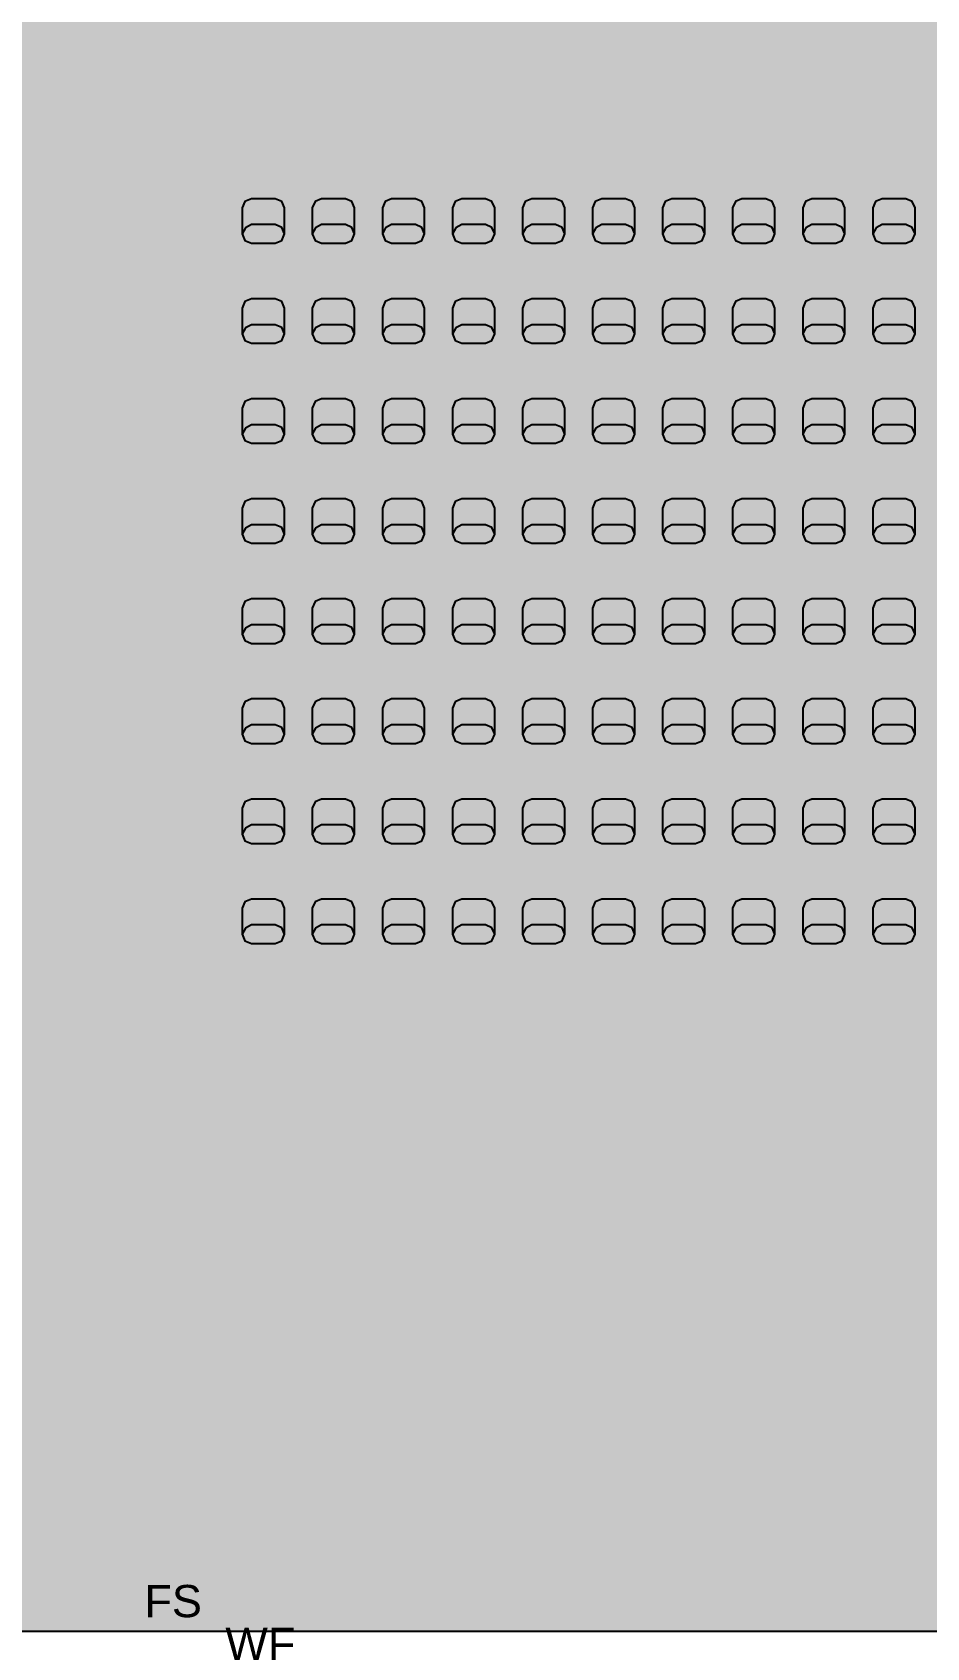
# Model space of a CAD drawing. Header units: feet. Extents: x 280 to 544, y 563 to 815.
# Drawn here: x 399.4 to 431.6, y 592.1 to 650.3 of the extents above; entities that cross this region are included whole.
import ezdxf
from ezdxf.enums import TextEntityAlignment as Align

# ---------------------------------------------------------------- set-up
doc = ezdxf.new("R2010")
doc.units = ezdxf.units.FT
doc.header["$MEASUREMENT"] = 0
for name, color, linetype in [('Background', 7, 'Continuous'), ('Building', 7, 'Continuous'), ('Layer 1', 7, 'Continuous')]:
    doc.layers.add(name, color=color, linetype=linetype)
doc.styles.add('Arial', font='Arial.ttf')

msp = doc.modelspace()

# ---------------------------------------------------------------- hatches: boundary and pattern name
at = {"layer": 'Background', "lineweight": 0, "true_color": 0xe6e6e6, "transparency": 33554687}
h = msp.add_hatch(color=254, dxfattribs=at)
h.dxf.hatch_style = 1
h.paths.add_polyline_path([(491.791, 760.881), (310.541, 760.881), (310.541, 592.714), (491.791, 592.714)])

# ---------------------------------------------------------------- linework, layer by layer
at = {"layer": 'Background', "color": 254, "lineweight": 0, "true_color": 0xe6e6e6, "transparency": 33554687}
msp.add_lwpolyline([(491.791, 760.881), (310.541, 760.881), (310.541, 592.714), (491.791, 592.714)], close=True, dxfattribs=at)
at = {"layer": 'Background', "color": 254, "lineweight": 25, "true_color": 0xe6e6e6}
msp.add_lwpolyline([(491.791, 760.881), (310.541, 760.881), (310.541, 592.714), (491.791, 592.714)], close=True, dxfattribs=at)
at = {"layer": 'Layer 1', "color": 18, "lineweight": 25, "true_color": 0x000000}
for points in [[(408.477, 642.997), (408.477, 643.931), (408.38, 644.166), (408.144, 644.264), (407.29, 644.264), (407.054, 644.166), (406.957, 643.931), (406.957, 642.997), (407.054, 642.762), (407.29, 642.664), (408.144, 642.664), (408.38, 642.762), (408.477, 642.997), (408.38, 643.233), (408.144, 643.331), (407.29, 643.331), (407.074, 643.213), (406.957, 642.997)], [(410.998, 642.997), (410.998, 643.931), (410.901, 644.166), (410.665, 644.264), (409.811, 644.264), (409.575, 644.166), (409.477, 643.931), (409.477, 642.997), (409.575, 642.762), (409.811, 642.664), (410.665, 642.664), (410.901, 642.762), (410.998, 642.997), (410.901, 643.233), (410.665, 643.331), (409.811, 643.331), (409.595, 643.213), (409.477, 642.997)], [(413.519, 642.997), (413.519, 643.931), (413.421, 644.166), (413.186, 644.264), (412.331, 644.264), (412.096, 644.166), (411.998, 643.931), (411.998, 642.997), (412.096, 642.762), (412.331, 642.664), (413.186, 642.664), (413.421, 642.762), (413.519, 642.997), (413.421, 643.233), (413.186, 643.331), (412.331, 643.331), (412.116, 643.213), (411.998, 642.997)], [(416.04, 642.997), (416.04, 643.931), (415.942, 644.166), (415.706, 644.264), (414.852, 644.264), (414.616, 644.166), (414.519, 643.931), (414.519, 642.997), (414.616, 642.762), (414.852, 642.664), (415.706, 642.664), (415.942, 642.762), (416.04, 642.997), (415.942, 643.233), (415.706, 643.331), (414.852, 643.331), (414.637, 643.213), (414.519, 642.997)], [(418.56, 642.997), (418.56, 643.931), (418.463, 644.166), (418.227, 644.264), (417.373, 644.264), (417.137, 644.166), (417.04, 643.931), (417.04, 642.997), (417.137, 642.762), (417.373, 642.664), (418.227, 642.664), (418.463, 642.762), (418.56, 642.997), (418.463, 643.233), (418.227, 643.331), (417.373, 643.331), (417.157, 643.213), (417.04, 642.997)], [(421.081, 642.997), (421.081, 643.931), (420.984, 644.166), (420.748, 644.264), (419.894, 644.264), (419.658, 644.166), (419.56, 643.931), (419.56, 642.997), (419.658, 642.762), (419.894, 642.664), (420.748, 642.664), (420.984, 642.762), (421.081, 642.997), (420.984, 643.233), (420.748, 643.331), (419.894, 643.331), (419.678, 643.213), (419.56, 642.997)], [(423.602, 642.997), (423.602, 643.931), (423.505, 644.166), (423.269, 644.264), (422.415, 644.264), (422.179, 644.166), (422.081, 643.931), (422.081, 642.997), (422.179, 642.762), (422.415, 642.664), (423.269, 642.664), (423.505, 642.762), (423.602, 642.997), (423.505, 643.233), (423.269, 643.331), (422.415, 643.331), (422.199, 643.213), (422.081, 642.997)], [(426.123, 642.997), (426.123, 643.931), (426.025, 644.166), (425.79, 644.264), (424.935, 644.264), (424.7, 644.166), (424.602, 643.931), (424.602, 642.997), (424.7, 642.762), (424.935, 642.664), (425.79, 642.664), (426.025, 642.762), (426.123, 642.997), (426.025, 643.233), (425.79, 643.331), (424.935, 643.331), (424.72, 643.213), (424.602, 642.997)], [(428.644, 642.997), (428.644, 643.931), (428.546, 644.166), (428.31, 644.264), (427.456, 644.264), (427.221, 644.166), (427.123, 643.931), (427.123, 642.997), (427.221, 642.762), (427.456, 642.664), (428.31, 642.664), (428.546, 642.762), (428.644, 642.997), (428.546, 643.233), (428.31, 643.331), (427.456, 643.331), (427.24, 643.213), (427.123, 642.997)], [(431.164, 642.997), (431.164, 643.931), (431.067, 644.166), (430.831, 644.264), (429.977, 644.264), (429.741, 644.166), (429.644, 643.931), (429.644, 642.997), (429.741, 642.762), (429.977, 642.664), (430.831, 642.664), (431.067, 642.762), (431.164, 642.997), (431.067, 643.233), (430.831, 643.331), (429.977, 643.331), (429.761, 643.213), (429.644, 642.997)], [(408.477, 639.397), (408.477, 640.331), (408.38, 640.566), (408.144, 640.664), (407.29, 640.664), (407.054, 640.566), (406.957, 640.331), (406.957, 639.397), (407.054, 639.162), (407.29, 639.064), (408.144, 639.064), (408.38, 639.162), (408.477, 639.397), (408.38, 639.633), (408.144, 639.731), (407.29, 639.731), (407.074, 639.613), (406.957, 639.397)], [(410.998, 639.397), (410.998, 640.331), (410.901, 640.566), (410.665, 640.664), (409.811, 640.664), (409.575, 640.566), (409.477, 640.331), (409.477, 639.397), (409.575, 639.162), (409.811, 639.064), (410.665, 639.064), (410.901, 639.162), (410.998, 639.397), (410.901, 639.633), (410.665, 639.731), (409.811, 639.731), (409.595, 639.613), (409.477, 639.397)], [(413.519, 639.397), (413.519, 640.331), (413.421, 640.566), (413.186, 640.664), (412.331, 640.664), (412.096, 640.566), (411.998, 640.331), (411.998, 639.397), (412.096, 639.162), (412.331, 639.064), (413.186, 639.064), (413.421, 639.162), (413.519, 639.397), (413.421, 639.633), (413.186, 639.731), (412.331, 639.731), (412.116, 639.613), (411.998, 639.397)], [(416.04, 639.397), (416.04, 640.331), (415.942, 640.566), (415.706, 640.664), (414.852, 640.664), (414.616, 640.566), (414.519, 640.331), (414.519, 639.397), (414.616, 639.162), (414.852, 639.064), (415.706, 639.064), (415.942, 639.162), (416.04, 639.397), (415.942, 639.633), (415.706, 639.731), (414.852, 639.731), (414.637, 639.613), (414.519, 639.397)], [(418.56, 639.397), (418.56, 640.331), (418.463, 640.566), (418.227, 640.664), (417.373, 640.664), (417.137, 640.566), (417.04, 640.331), (417.04, 639.397), (417.137, 639.162), (417.373, 639.064), (418.227, 639.064), (418.463, 639.162), (418.56, 639.397), (418.463, 639.633), (418.227, 639.731), (417.373, 639.731), (417.157, 639.613), (417.04, 639.397)], [(421.081, 639.397), (421.081, 640.331), (420.984, 640.566), (420.748, 640.664), (419.894, 640.664), (419.658, 640.566), (419.56, 640.331), (419.56, 639.397), (419.658, 639.162), (419.894, 639.064), (420.748, 639.064), (420.984, 639.162), (421.081, 639.397), (420.984, 639.633), (420.748, 639.731), (419.894, 639.731), (419.678, 639.613), (419.56, 639.397)], [(423.602, 639.397), (423.602, 640.331), (423.505, 640.566), (423.269, 640.664), (422.415, 640.664), (422.179, 640.566), (422.081, 640.331), (422.081, 639.397), (422.179, 639.162), (422.415, 639.064), (423.269, 639.064), (423.505, 639.162), (423.602, 639.397), (423.505, 639.633), (423.269, 639.731), (422.415, 639.731), (422.199, 639.613), (422.081, 639.397)], [(426.123, 639.397), (426.123, 640.331), (426.025, 640.566), (425.79, 640.664), (424.935, 640.664), (424.7, 640.566), (424.602, 640.331), (424.602, 639.397), (424.7, 639.162), (424.935, 639.064), (425.79, 639.064), (426.025, 639.162), (426.123, 639.397), (426.025, 639.633), (425.79, 639.731), (424.935, 639.731), (424.72, 639.613), (424.602, 639.397)], [(428.644, 639.397), (428.644, 640.331), (428.546, 640.566), (428.31, 640.664), (427.456, 640.664), (427.221, 640.566), (427.123, 640.331), (427.123, 639.397), (427.221, 639.162), (427.456, 639.064), (428.31, 639.064), (428.546, 639.162), (428.644, 639.397), (428.546, 639.633), (428.31, 639.731), (427.456, 639.731), (427.24, 639.613), (427.123, 639.397)], [(431.164, 639.397), (431.164, 640.331), (431.067, 640.566), (430.831, 640.664), (429.977, 640.664), (429.741, 640.566), (429.644, 640.331), (429.644, 639.397), (429.741, 639.162), (429.977, 639.064), (430.831, 639.064), (431.067, 639.162), (431.164, 639.397), (431.067, 639.633), (430.831, 639.731), (429.977, 639.731), (429.761, 639.613), (429.644, 639.397)], [(408.477, 635.797), (408.477, 636.731), (408.38, 636.966), (408.144, 637.064), (407.29, 637.064), (407.054, 636.966), (406.957, 636.731), (406.957, 635.797), (407.054, 635.562), (407.29, 635.464), (408.144, 635.464), (408.38, 635.562), (408.477, 635.797), (408.38, 636.033), (408.144, 636.131), (407.29, 636.131), (407.074, 636.013), (406.957, 635.797)], [(410.998, 635.797), (410.998, 636.731), (410.901, 636.966), (410.665, 637.064), (409.811, 637.064), (409.575, 636.966), (409.477, 636.731), (409.477, 635.797), (409.575, 635.562), (409.811, 635.464), (410.665, 635.464), (410.901, 635.562), (410.998, 635.797), (410.901, 636.033), (410.665, 636.131), (409.811, 636.131), (409.595, 636.013), (409.477, 635.797)], [(413.519, 635.797), (413.519, 636.731), (413.421, 636.966), (413.186, 637.064), (412.331, 637.064), (412.096, 636.966), (411.998, 636.731), (411.998, 635.797), (412.096, 635.562), (412.331, 635.464), (413.186, 635.464), (413.421, 635.562), (413.519, 635.797), (413.421, 636.033), (413.186, 636.131), (412.331, 636.131), (412.116, 636.013), (411.998, 635.797)], [(416.04, 635.797), (416.04, 636.731), (415.942, 636.966), (415.706, 637.064), (414.852, 637.064), (414.616, 636.966), (414.519, 636.731), (414.519, 635.797), (414.616, 635.562), (414.852, 635.464), (415.706, 635.464), (415.942, 635.562), (416.04, 635.797), (415.942, 636.033), (415.706, 636.131), (414.852, 636.131), (414.637, 636.013), (414.519, 635.797)], [(418.56, 635.797), (418.56, 636.731), (418.463, 636.966), (418.227, 637.064), (417.373, 637.064), (417.137, 636.966), (417.04, 636.731), (417.04, 635.797), (417.137, 635.562), (417.373, 635.464), (418.227, 635.464), (418.463, 635.562), (418.56, 635.797), (418.463, 636.033), (418.227, 636.131), (417.373, 636.131), (417.157, 636.013), (417.04, 635.797)], [(421.081, 635.797), (421.081, 636.731), (420.984, 636.966), (420.748, 637.064), (419.894, 637.064), (419.658, 636.966), (419.56, 636.731), (419.56, 635.797), (419.658, 635.562), (419.894, 635.464), (420.748, 635.464), (420.984, 635.562), (421.081, 635.797), (420.984, 636.033), (420.748, 636.131), (419.894, 636.131), (419.678, 636.013), (419.56, 635.797)], [(423.602, 635.797), (423.602, 636.731), (423.505, 636.966), (423.269, 637.064), (422.415, 637.064), (422.179, 636.966), (422.081, 636.731), (422.081, 635.797), (422.179, 635.562), (422.415, 635.464), (423.269, 635.464), (423.505, 635.562), (423.602, 635.797), (423.505, 636.033), (423.269, 636.131), (422.415, 636.131), (422.199, 636.013), (422.081, 635.797)], [(426.123, 635.797), (426.123, 636.731), (426.025, 636.966), (425.79, 637.064), (424.935, 637.064), (424.7, 636.966), (424.602, 636.731), (424.602, 635.797), (424.7, 635.562), (424.935, 635.464), (425.79, 635.464), (426.025, 635.562), (426.123, 635.797), (426.025, 636.033), (425.79, 636.131), (424.935, 636.131), (424.72, 636.013), (424.602, 635.797)], [(428.644, 635.797), (428.644, 636.731), (428.546, 636.966), (428.31, 637.064), (427.456, 637.064), (427.221, 636.966), (427.123, 636.731), (427.123, 635.797), (427.221, 635.562), (427.456, 635.464), (428.31, 635.464), (428.546, 635.562), (428.644, 635.797), (428.546, 636.033), (428.31, 636.131), (427.456, 636.131), (427.24, 636.013), (427.123, 635.797)], [(431.164, 635.797), (431.164, 636.731), (431.067, 636.966), (430.831, 637.064), (429.977, 637.064), (429.741, 636.966), (429.644, 636.731), (429.644, 635.797), (429.741, 635.562), (429.977, 635.464), (430.831, 635.464), (431.067, 635.562), (431.164, 635.797), (431.067, 636.033), (430.831, 636.131), (429.977, 636.131), (429.761, 636.013), (429.644, 635.797)], [(408.477, 632.197), (408.477, 633.131), (408.38, 633.366), (408.144, 633.464), (407.29, 633.464), (407.054, 633.366), (406.957, 633.131), (406.957, 632.197), (407.054, 631.962), (407.29, 631.864), (408.144, 631.864), (408.38, 631.962), (408.477, 632.197), (408.38, 632.433), (408.144, 632.531), (407.29, 632.531), (407.074, 632.413), (406.957, 632.197)], [(410.998, 632.197), (410.998, 633.131), (410.901, 633.366), (410.665, 633.464), (409.811, 633.464), (409.575, 633.366), (409.477, 633.131), (409.477, 632.197), (409.575, 631.962), (409.811, 631.864), (410.665, 631.864), (410.901, 631.962), (410.998, 632.197), (410.901, 632.433), (410.665, 632.531), (409.811, 632.531), (409.595, 632.413), (409.477, 632.197)], [(413.519, 632.197), (413.519, 633.131), (413.421, 633.366), (413.186, 633.464), (412.331, 633.464), (412.096, 633.366), (411.998, 633.131), (411.998, 632.197), (412.096, 631.962), (412.331, 631.864), (413.186, 631.864), (413.421, 631.962), (413.519, 632.197), (413.421, 632.433), (413.186, 632.531), (412.331, 632.531), (412.116, 632.413), (411.998, 632.197)], [(416.04, 632.197), (416.04, 633.131), (415.942, 633.366), (415.706, 633.464), (414.852, 633.464), (414.616, 633.366), (414.519, 633.131), (414.519, 632.197), (414.616, 631.962), (414.852, 631.864), (415.706, 631.864), (415.942, 631.962), (416.04, 632.197), (415.942, 632.433), (415.706, 632.531), (414.852, 632.531), (414.637, 632.413), (414.519, 632.197)], [(418.56, 632.197), (418.56, 633.131), (418.463, 633.366), (418.227, 633.464), (417.373, 633.464), (417.137, 633.366), (417.04, 633.131), (417.04, 632.197), (417.137, 631.962), (417.373, 631.864), (418.227, 631.864), (418.463, 631.962), (418.56, 632.197), (418.463, 632.433), (418.227, 632.531), (417.373, 632.531), (417.157, 632.413), (417.04, 632.197)], [(421.081, 632.197), (421.081, 633.131), (420.984, 633.366), (420.748, 633.464), (419.894, 633.464), (419.658, 633.366), (419.56, 633.131), (419.56, 632.197), (419.658, 631.962), (419.894, 631.864), (420.748, 631.864), (420.984, 631.962), (421.081, 632.197), (420.984, 632.433), (420.748, 632.531), (419.894, 632.531), (419.678, 632.413), (419.56, 632.197)], [(423.602, 632.197), (423.602, 633.131), (423.505, 633.366), (423.269, 633.464), (422.415, 633.464), (422.179, 633.366), (422.081, 633.131), (422.081, 632.197), (422.179, 631.962), (422.415, 631.864), (423.269, 631.864), (423.505, 631.962), (423.602, 632.197), (423.505, 632.433), (423.269, 632.531), (422.415, 632.531), (422.199, 632.413), (422.081, 632.197)], [(426.123, 632.197), (426.123, 633.131), (426.025, 633.366), (425.79, 633.464), (424.935, 633.464), (424.7, 633.366), (424.602, 633.131), (424.602, 632.197), (424.7, 631.962), (424.935, 631.864), (425.79, 631.864), (426.025, 631.962), (426.123, 632.197), (426.025, 632.433), (425.79, 632.531), (424.935, 632.531), (424.72, 632.413), (424.602, 632.197)], [(428.644, 632.197), (428.644, 633.131), (428.546, 633.366), (428.31, 633.464), (427.456, 633.464), (427.221, 633.366), (427.123, 633.131), (427.123, 632.197), (427.221, 631.962), (427.456, 631.864), (428.31, 631.864), (428.546, 631.962), (428.644, 632.197), (428.546, 632.433), (428.31, 632.531), (427.456, 632.531), (427.24, 632.413), (427.123, 632.197)], [(431.164, 632.197), (431.164, 633.131), (431.067, 633.366), (430.831, 633.464), (429.977, 633.464), (429.741, 633.366), (429.644, 633.131), (429.644, 632.197), (429.741, 631.962), (429.977, 631.864), (430.831, 631.864), (431.067, 631.962), (431.164, 632.197), (431.067, 632.433), (430.831, 632.531), (429.977, 632.531), (429.761, 632.413), (429.644, 632.197)], [(408.477, 628.597), (408.477, 629.531), (408.38, 629.766), (408.144, 629.864), (407.29, 629.864), (407.054, 629.766), (406.957, 629.531), (406.957, 628.597), (407.054, 628.362), (407.29, 628.264), (408.144, 628.264), (408.38, 628.362), (408.477, 628.597), (408.38, 628.833), (408.144, 628.931), (407.29, 628.931), (407.074, 628.813), (406.957, 628.597)], [(410.998, 628.597), (410.998, 629.531), (410.901, 629.766), (410.665, 629.864), (409.811, 629.864), (409.575, 629.766), (409.477, 629.531), (409.477, 628.597), (409.575, 628.362), (409.811, 628.264), (410.665, 628.264), (410.901, 628.362), (410.998, 628.597), (410.901, 628.833), (410.665, 628.931), (409.811, 628.931), (409.595, 628.813), (409.477, 628.597)], [(413.519, 628.597), (413.519, 629.531), (413.421, 629.766), (413.186, 629.864), (412.331, 629.864), (412.096, 629.766), (411.998, 629.531), (411.998, 628.597), (412.096, 628.362), (412.331, 628.264), (413.186, 628.264), (413.421, 628.362), (413.519, 628.597), (413.421, 628.833), (413.186, 628.931), (412.331, 628.931), (412.116, 628.813), (411.998, 628.597)], [(416.04, 628.597), (416.04, 629.531), (415.942, 629.766), (415.706, 629.864), (414.852, 629.864), (414.616, 629.766), (414.519, 629.531), (414.519, 628.597), (414.616, 628.362), (414.852, 628.264), (415.706, 628.264), (415.942, 628.362), (416.04, 628.597), (415.942, 628.833), (415.706, 628.931), (414.852, 628.931), (414.637, 628.813), (414.519, 628.597)], [(418.56, 628.597), (418.56, 629.531), (418.463, 629.766), (418.227, 629.864), (417.373, 629.864), (417.137, 629.766), (417.04, 629.531), (417.04, 628.597), (417.137, 628.362), (417.373, 628.264), (418.227, 628.264), (418.463, 628.362), (418.56, 628.597), (418.463, 628.833), (418.227, 628.931), (417.373, 628.931), (417.157, 628.813), (417.04, 628.597)], [(421.081, 628.597), (421.081, 629.531), (420.984, 629.766), (420.748, 629.864), (419.894, 629.864), (419.658, 629.766), (419.56, 629.531), (419.56, 628.597), (419.658, 628.362), (419.894, 628.264), (420.748, 628.264), (420.984, 628.362), (421.081, 628.597), (420.984, 628.833), (420.748, 628.931), (419.894, 628.931), (419.678, 628.813), (419.56, 628.597)], [(423.602, 628.597), (423.602, 629.531), (423.505, 629.766), (423.269, 629.864), (422.415, 629.864), (422.179, 629.766), (422.081, 629.531), (422.081, 628.597), (422.179, 628.362), (422.415, 628.264), (423.269, 628.264), (423.505, 628.362), (423.602, 628.597), (423.505, 628.833), (423.269, 628.931), (422.415, 628.931), (422.199, 628.813), (422.081, 628.597)], [(426.123, 628.597), (426.123, 629.531), (426.025, 629.766), (425.79, 629.864), (424.935, 629.864), (424.7, 629.766), (424.602, 629.531), (424.602, 628.597), (424.7, 628.362), (424.935, 628.264), (425.79, 628.264), (426.025, 628.362), (426.123, 628.597), (426.025, 628.833), (425.79, 628.931), (424.935, 628.931), (424.72, 628.813), (424.602, 628.597)], [(428.644, 628.597), (428.644, 629.531), (428.546, 629.766), (428.31, 629.864), (427.456, 629.864), (427.221, 629.766), (427.123, 629.531), (427.123, 628.597), (427.221, 628.362), (427.456, 628.264), (428.31, 628.264), (428.546, 628.362), (428.644, 628.597), (428.546, 628.833), (428.31, 628.931), (427.456, 628.931), (427.24, 628.813), (427.123, 628.597)], [(431.164, 628.597), (431.164, 629.531), (431.067, 629.766), (430.831, 629.864), (429.977, 629.864), (429.741, 629.766), (429.644, 629.531), (429.644, 628.597), (429.741, 628.362), (429.977, 628.264), (430.831, 628.264), (431.067, 628.362), (431.164, 628.597), (431.067, 628.833), (430.831, 628.931), (429.977, 628.931), (429.761, 628.813), (429.644, 628.597)], [(408.477, 624.997), (408.477, 625.931), (408.38, 626.166), (408.144, 626.264), (407.29, 626.264), (407.054, 626.166), (406.957, 625.931), (406.957, 624.997), (407.054, 624.762), (407.29, 624.664), (408.144, 624.664), (408.38, 624.762), (408.477, 624.997), (408.38, 625.233), (408.144, 625.331), (407.29, 625.331), (407.074, 625.213), (406.957, 624.997)], [(410.998, 624.997), (410.998, 625.931), (410.901, 626.166), (410.665, 626.264), (409.811, 626.264), (409.575, 626.166), (409.477, 625.931), (409.477, 624.997), (409.575, 624.762), (409.811, 624.664), (410.665, 624.664), (410.901, 624.762), (410.998, 624.997), (410.901, 625.233), (410.665, 625.331), (409.811, 625.331), (409.595, 625.213), (409.477, 624.997)], [(413.519, 624.997), (413.519, 625.931), (413.421, 626.166), (413.186, 626.264), (412.331, 626.264), (412.096, 626.166), (411.998, 625.931), (411.998, 624.997), (412.096, 624.762), (412.331, 624.664), (413.186, 624.664), (413.421, 624.762), (413.519, 624.997), (413.421, 625.233), (413.186, 625.331), (412.331, 625.331), (412.116, 625.213), (411.998, 624.997)], [(416.04, 624.997), (416.04, 625.931), (415.942, 626.166), (415.706, 626.264), (414.852, 626.264), (414.616, 626.166), (414.519, 625.931), (414.519, 624.997), (414.616, 624.762), (414.852, 624.664), (415.706, 624.664), (415.942, 624.762), (416.04, 624.997), (415.942, 625.233), (415.706, 625.331), (414.852, 625.331), (414.637, 625.213), (414.519, 624.997)], [(418.56, 624.997), (418.56, 625.931), (418.463, 626.166), (418.227, 626.264), (417.373, 626.264), (417.137, 626.166), (417.04, 625.931), (417.04, 624.997), (417.137, 624.762), (417.373, 624.664), (418.227, 624.664), (418.463, 624.762), (418.56, 624.997), (418.463, 625.233), (418.227, 625.331), (417.373, 625.331), (417.157, 625.213), (417.04, 624.997)], [(421.081, 624.997), (421.081, 625.931), (420.984, 626.166), (420.748, 626.264), (419.894, 626.264), (419.658, 626.166), (419.56, 625.931), (419.56, 624.997), (419.658, 624.762), (419.894, 624.664), (420.748, 624.664), (420.984, 624.762), (421.081, 624.997), (420.984, 625.233), (420.748, 625.331), (419.894, 625.331), (419.678, 625.213), (419.56, 624.997)], [(423.602, 624.997), (423.602, 625.931), (423.505, 626.166), (423.269, 626.264), (422.415, 626.264), (422.179, 626.166), (422.081, 625.931), (422.081, 624.997), (422.179, 624.762), (422.415, 624.664), (423.269, 624.664), (423.505, 624.762), (423.602, 624.997), (423.505, 625.233), (423.269, 625.331), (422.415, 625.331), (422.199, 625.213), (422.081, 624.997)], [(426.123, 624.997), (426.123, 625.931), (426.025, 626.166), (425.79, 626.264), (424.935, 626.264), (424.7, 626.166), (424.602, 625.931), (424.602, 624.997), (424.7, 624.762), (424.935, 624.664), (425.79, 624.664), (426.025, 624.762), (426.123, 624.997), (426.025, 625.233), (425.79, 625.331), (424.935, 625.331), (424.72, 625.213), (424.602, 624.997)], [(428.644, 624.997), (428.644, 625.931), (428.546, 626.166), (428.31, 626.264), (427.456, 626.264), (427.221, 626.166), (427.123, 625.931), (427.123, 624.997), (427.221, 624.762), (427.456, 624.664), (428.31, 624.664), (428.546, 624.762), (428.644, 624.997), (428.546, 625.233), (428.31, 625.331), (427.456, 625.331), (427.24, 625.213), (427.123, 624.997)], [(431.164, 624.997), (431.164, 625.931), (431.067, 626.166), (430.831, 626.264), (429.977, 626.264), (429.741, 626.166), (429.644, 625.931), (429.644, 624.997), (429.741, 624.762), (429.977, 624.664), (430.831, 624.664), (431.067, 624.762), (431.164, 624.997), (431.067, 625.233), (430.831, 625.331), (429.977, 625.331), (429.761, 625.213), (429.644, 624.997)], [(408.477, 621.397), (408.477, 622.331), (408.38, 622.566), (408.144, 622.664), (407.29, 622.664), (407.054, 622.566), (406.957, 622.331), (406.957, 621.397), (407.054, 621.162), (407.29, 621.064), (408.144, 621.064), (408.38, 621.162), (408.477, 621.397), (408.38, 621.633), (408.144, 621.731), (407.29, 621.731), (407.074, 621.613), (406.957, 621.397)], [(410.998, 621.397), (410.998, 622.331), (410.901, 622.566), (410.665, 622.664), (409.811, 622.664), (409.575, 622.566), (409.477, 622.331), (409.477, 621.397), (409.575, 621.162), (409.811, 621.064), (410.665, 621.064), (410.901, 621.162), (410.998, 621.397), (410.901, 621.633), (410.665, 621.731), (409.811, 621.731), (409.595, 621.613), (409.477, 621.397)], [(413.519, 621.397), (413.519, 622.331), (413.421, 622.566), (413.186, 622.664), (412.331, 622.664), (412.096, 622.566), (411.998, 622.331), (411.998, 621.397), (412.096, 621.162), (412.331, 621.064), (413.186, 621.064), (413.421, 621.162), (413.519, 621.397), (413.421, 621.633), (413.186, 621.731), (412.331, 621.731), (412.116, 621.613), (411.998, 621.397)], [(416.04, 621.397), (416.04, 622.331), (415.942, 622.566), (415.706, 622.664), (414.852, 622.664), (414.616, 622.566), (414.519, 622.331), (414.519, 621.397), (414.616, 621.162), (414.852, 621.064), (415.706, 621.064), (415.942, 621.162), (416.04, 621.397), (415.942, 621.633), (415.706, 621.731), (414.852, 621.731), (414.637, 621.613), (414.519, 621.397)], [(418.56, 621.397), (418.56, 622.331), (418.463, 622.566), (418.227, 622.664), (417.373, 622.664), (417.137, 622.566), (417.04, 622.331), (417.04, 621.397), (417.137, 621.162), (417.373, 621.064), (418.227, 621.064), (418.463, 621.162), (418.56, 621.397), (418.463, 621.633), (418.227, 621.731), (417.373, 621.731), (417.157, 621.613), (417.04, 621.397)], [(421.081, 621.397), (421.081, 622.331), (420.984, 622.566), (420.748, 622.664), (419.894, 622.664), (419.658, 622.566), (419.56, 622.331), (419.56, 621.397), (419.658, 621.162), (419.894, 621.064), (420.748, 621.064), (420.984, 621.162), (421.081, 621.397), (420.984, 621.633), (420.748, 621.731), (419.894, 621.731), (419.678, 621.613), (419.56, 621.397)], [(423.602, 621.397), (423.602, 622.331), (423.505, 622.566), (423.269, 622.664), (422.415, 622.664), (422.179, 622.566), (422.081, 622.331), (422.081, 621.397), (422.179, 621.162), (422.415, 621.064), (423.269, 621.064), (423.505, 621.162), (423.602, 621.397), (423.505, 621.633), (423.269, 621.731), (422.415, 621.731), (422.199, 621.613), (422.081, 621.397)], [(426.123, 621.397), (426.123, 622.331), (426.025, 622.566), (425.79, 622.664), (424.935, 622.664), (424.7, 622.566), (424.602, 622.331), (424.602, 621.397), (424.7, 621.162), (424.935, 621.064), (425.79, 621.064), (426.025, 621.162), (426.123, 621.397), (426.025, 621.633), (425.79, 621.731), (424.935, 621.731), (424.72, 621.613), (424.602, 621.397)], [(428.644, 621.397), (428.644, 622.331), (428.546, 622.566), (428.31, 622.664), (427.456, 622.664), (427.221, 622.566), (427.123, 622.331), (427.123, 621.397), (427.221, 621.162), (427.456, 621.064), (428.31, 621.064), (428.546, 621.162), (428.644, 621.397), (428.546, 621.633), (428.31, 621.731), (427.456, 621.731), (427.24, 621.613), (427.123, 621.397)], [(431.164, 621.397), (431.164, 622.331), (431.067, 622.566), (430.831, 622.664), (429.977, 622.664), (429.741, 622.566), (429.644, 622.331), (429.644, 621.397), (429.741, 621.162), (429.977, 621.064), (430.831, 621.064), (431.067, 621.162), (431.164, 621.397), (431.067, 621.633), (430.831, 621.731), (429.977, 621.731), (429.761, 621.613), (429.644, 621.397)], [(408.477, 617.797), (408.477, 618.731), (408.38, 618.966), (408.144, 619.064), (407.29, 619.064), (407.054, 618.966), (406.957, 618.731), (406.957, 617.797), (407.054, 617.562), (407.29, 617.464), (408.144, 617.464), (408.38, 617.562), (408.477, 617.797), (408.38, 618.033), (408.144, 618.131), (407.29, 618.131), (407.074, 618.013), (406.957, 617.797)], [(410.998, 617.797), (410.998, 618.731), (410.901, 618.966), (410.665, 619.064), (409.811, 619.064), (409.575, 618.966), (409.477, 618.731), (409.477, 617.797), (409.575, 617.562), (409.811, 617.464), (410.665, 617.464), (410.901, 617.562), (410.998, 617.797), (410.901, 618.033), (410.665, 618.131), (409.811, 618.131), (409.595, 618.013), (409.477, 617.797)], [(413.519, 617.797), (413.519, 618.731), (413.421, 618.966), (413.186, 619.064), (412.331, 619.064), (412.096, 618.966), (411.998, 618.731), (411.998, 617.797), (412.096, 617.562), (412.331, 617.464), (413.186, 617.464), (413.421, 617.562), (413.519, 617.797), (413.421, 618.033), (413.186, 618.131), (412.331, 618.131), (412.116, 618.013), (411.998, 617.797)], [(416.04, 617.797), (416.04, 618.731), (415.942, 618.966), (415.706, 619.064), (414.852, 619.064), (414.616, 618.966), (414.519, 618.731), (414.519, 617.797), (414.616, 617.562), (414.852, 617.464), (415.706, 617.464), (415.942, 617.562), (416.04, 617.797), (415.942, 618.033), (415.706, 618.131), (414.852, 618.131), (414.637, 618.013), (414.519, 617.797)], [(418.56, 617.797), (418.56, 618.731), (418.463, 618.966), (418.227, 619.064), (417.373, 619.064), (417.137, 618.966), (417.04, 618.731), (417.04, 617.797), (417.137, 617.562), (417.373, 617.464), (418.227, 617.464), (418.463, 617.562), (418.56, 617.797), (418.463, 618.033), (418.227, 618.131), (417.373, 618.131), (417.157, 618.013), (417.04, 617.797)], [(421.081, 617.797), (421.081, 618.731), (420.984, 618.966), (420.748, 619.064), (419.894, 619.064), (419.658, 618.966), (419.56, 618.731), (419.56, 617.797), (419.658, 617.562), (419.894, 617.464), (420.748, 617.464), (420.984, 617.562), (421.081, 617.797), (420.984, 618.033), (420.748, 618.131), (419.894, 618.131), (419.678, 618.013), (419.56, 617.797)], [(423.602, 617.797), (423.602, 618.731), (423.505, 618.966), (423.269, 619.064), (422.415, 619.064), (422.179, 618.966), (422.081, 618.731), (422.081, 617.797), (422.179, 617.562), (422.415, 617.464), (423.269, 617.464), (423.505, 617.562), (423.602, 617.797), (423.505, 618.033), (423.269, 618.131), (422.415, 618.131), (422.199, 618.013), (422.081, 617.797)], [(426.123, 617.797), (426.123, 618.731), (426.025, 618.966), (425.79, 619.064), (424.935, 619.064), (424.7, 618.966), (424.602, 618.731), (424.602, 617.797), (424.7, 617.562), (424.935, 617.464), (425.79, 617.464), (426.025, 617.562), (426.123, 617.797), (426.025, 618.033), (425.79, 618.131), (424.935, 618.131), (424.72, 618.013), (424.602, 617.797)], [(428.644, 617.797), (428.644, 618.731), (428.546, 618.966), (428.31, 619.064), (427.456, 619.064), (427.221, 618.966), (427.123, 618.731), (427.123, 617.797), (427.221, 617.562), (427.456, 617.464), (428.31, 617.464), (428.546, 617.562), (428.644, 617.797), (428.546, 618.033), (428.31, 618.131), (427.456, 618.131), (427.24, 618.013), (427.123, 617.797)], [(431.164, 617.797), (431.164, 618.731), (431.067, 618.966), (430.831, 619.064), (429.977, 619.064), (429.741, 618.966), (429.644, 618.731), (429.644, 617.797), (429.741, 617.562), (429.977, 617.464), (430.831, 617.464), (431.067, 617.562), (431.164, 617.797), (431.067, 618.033), (430.831, 618.131), (429.977, 618.131), (429.761, 618.013), (429.644, 617.797)]]:
    msp.add_lwpolyline(points, dxfattribs=at)

# ---------------------------------------------------------------- texts
at = {"layer": 'Building', "color": 18, "true_color": 0x000000, "style": 'Arial'}
for s, p in [('FS', (403.434, 594.383)), ('WF', (406.347, 592.844))]:
    msp.add_text(s, height=1.1602, dxfattribs=at).set_placement(p, align=Align.TOP_LEFT)

doc.saveas('drawing.dxf')
